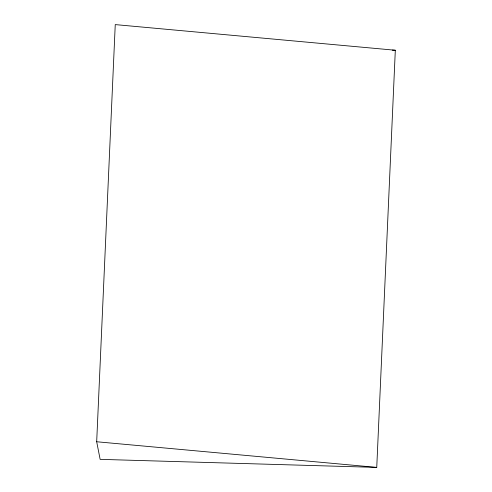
<?xml version="1.0" encoding="UTF-8"?>
<svg xmlns="http://www.w3.org/2000/svg" width="492" height="492" viewBox="0 0 492 492"><rect width="100%" height="100%" fill="white"/><g stroke="black" fill="none" stroke-linecap="round" stroke-linejoin="round"><path stroke-width="0.74" d="M96.684 441.754L115.251 24.6L395.316 50.245L376.749 467.4L100.14 459.356L96.684 441.754L376.749 467.4M392.241 50.153L395.316 50.245"/></g></svg>
